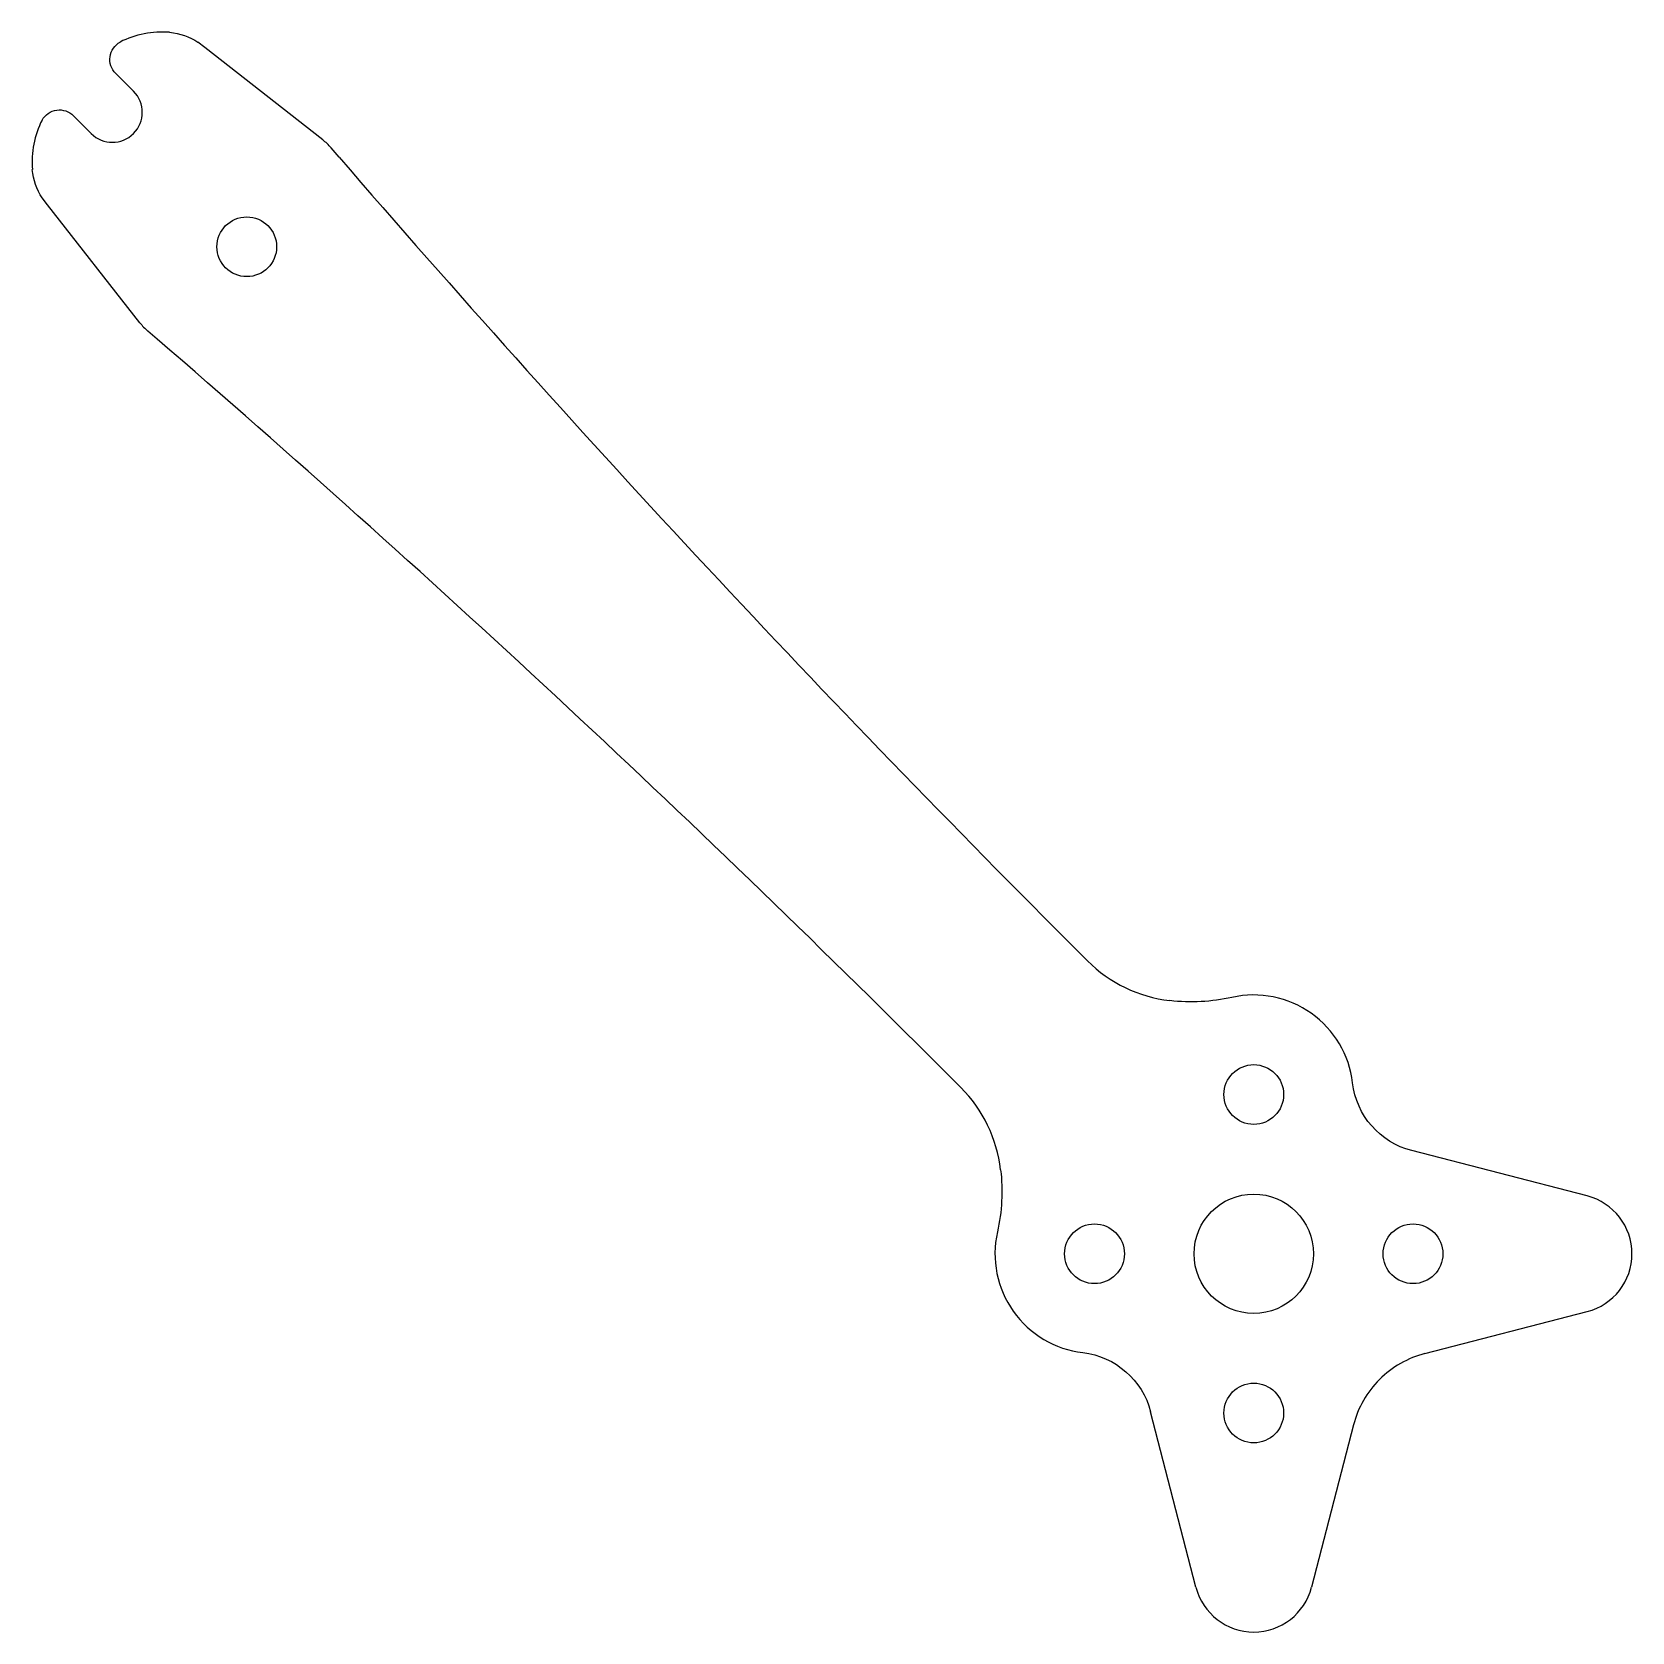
# Model space of a CAD drawing. Header units: millimetres. Extents: x 11.2 to 91.6, y -91.6 to -11.2.
import ezdxf

# ---------------------------------------------------------------- set-up
doc = ezdxf.new("R2010")
doc.units = ezdxf.units.MM
doc.layers.get('0').update_dxf_attribs({"linetype": 'CONTINUOUS'})

msp = doc.modelspace()

# ---------------------------------------------------------------- linework, layer by layer
for p, q in [((19.891, -12.008), (19.547, -11.739)), ((25.815, -16.642), (19.891, -12.008)), ((15.418, -13.309), (16.311, -14.202)), ((13.297, -15.43), (14.19, -16.324)), ((26.639, -17.509), (26.237, -17.044)), ((11.996, -19.904), (11.727, -19.559)), ((16.63, -25.827), (11.996, -19.904)), ((17.497, -26.651), (17.032, -26.25)), ((63.214, -56.863), (64.232, -57.88)), ((56.85, -63.227), (57.868, -64.244)), ((89.336, -69.694), (80.524, -67.419)), ((81.187, -77.608), (89.336, -75.503)), ((69.682, -89.349), (67.406, -80.537)), ((77.595, -81.199), (75.491, -89.349))]:
    msp.add_line(p, q)
for centre, radius in [((22.001, -22.013), 1.5), ((72.586, -64.599), 1.5), ((72.586, -72.599), 3), ((64.586, -72.599), 1.5), ((80.586, -72.599), 1.5), ((72.586, -80.599), 1.5)]:
    msp.add_circle(centre, radius)
for centre, radius, start, end in [((17.739, -15.855), 4.63, 85.19224, 116.98941), ((15.251, -15.263), 1.5, -45, 45), ((15.843, -17.751), 4.63, 153.01059, 184.80776), ((15.251, -15.263), 1.5, 225, 315), ((23.967, -19.005), 3, 40.80944, 51.9658), ((582.752, 462.675), 734.737, 220.809442, 225), ((18.993, -23.979), 3, 218.0342, 229.19056), ((-462.687, -582.764), 734.737, 45, 49.190558), ((69.181, -52.93), 7, 225, 263.32563), ((72.586, -64.599), 5, 6.71847, 102.64649), ((52.918, -69.194), 7, 6.67437, 45), ((88.586, -72.599), 3, -75.52249, 75.52249), ((64.586, -72.599), 5, 167.35351, 263.28153), ((82.437, -82.449), 5, 104.47751, 135), ((82.437, -82.449), 5, 135, 165.52249), ((72.586, -88.599), 3, 194.47751, 345.52249)]:
    msp.add_arc(centre, radius, start, end)
at = {"extrusion": (0, 0, -1)}
for centre, radius, start, end in [((-17.876, -14.23), 3, 94.80776, 123.85486), ((-16.125, -12.602), 1, -45, 60.82572), ((-12.59, -16.138), 1, 29.17428, 135), ((-14.218, -17.888), 3, 326.14514, 355.19224), ((-69.451, -50.626), 9.32, 257.35351, 276.67437), ((-81.524, -63.546), 4, 284.47751, 353.28153), ((-50.614, -69.464), 9.32, 173.32563, 192.64649), ((-63.533, -81.537), 4, 96.71847, 165.52249)]:
    msp.add_arc(centre, radius, start, end, dxfattribs=at)

doc.saveas('drawing.dxf')
